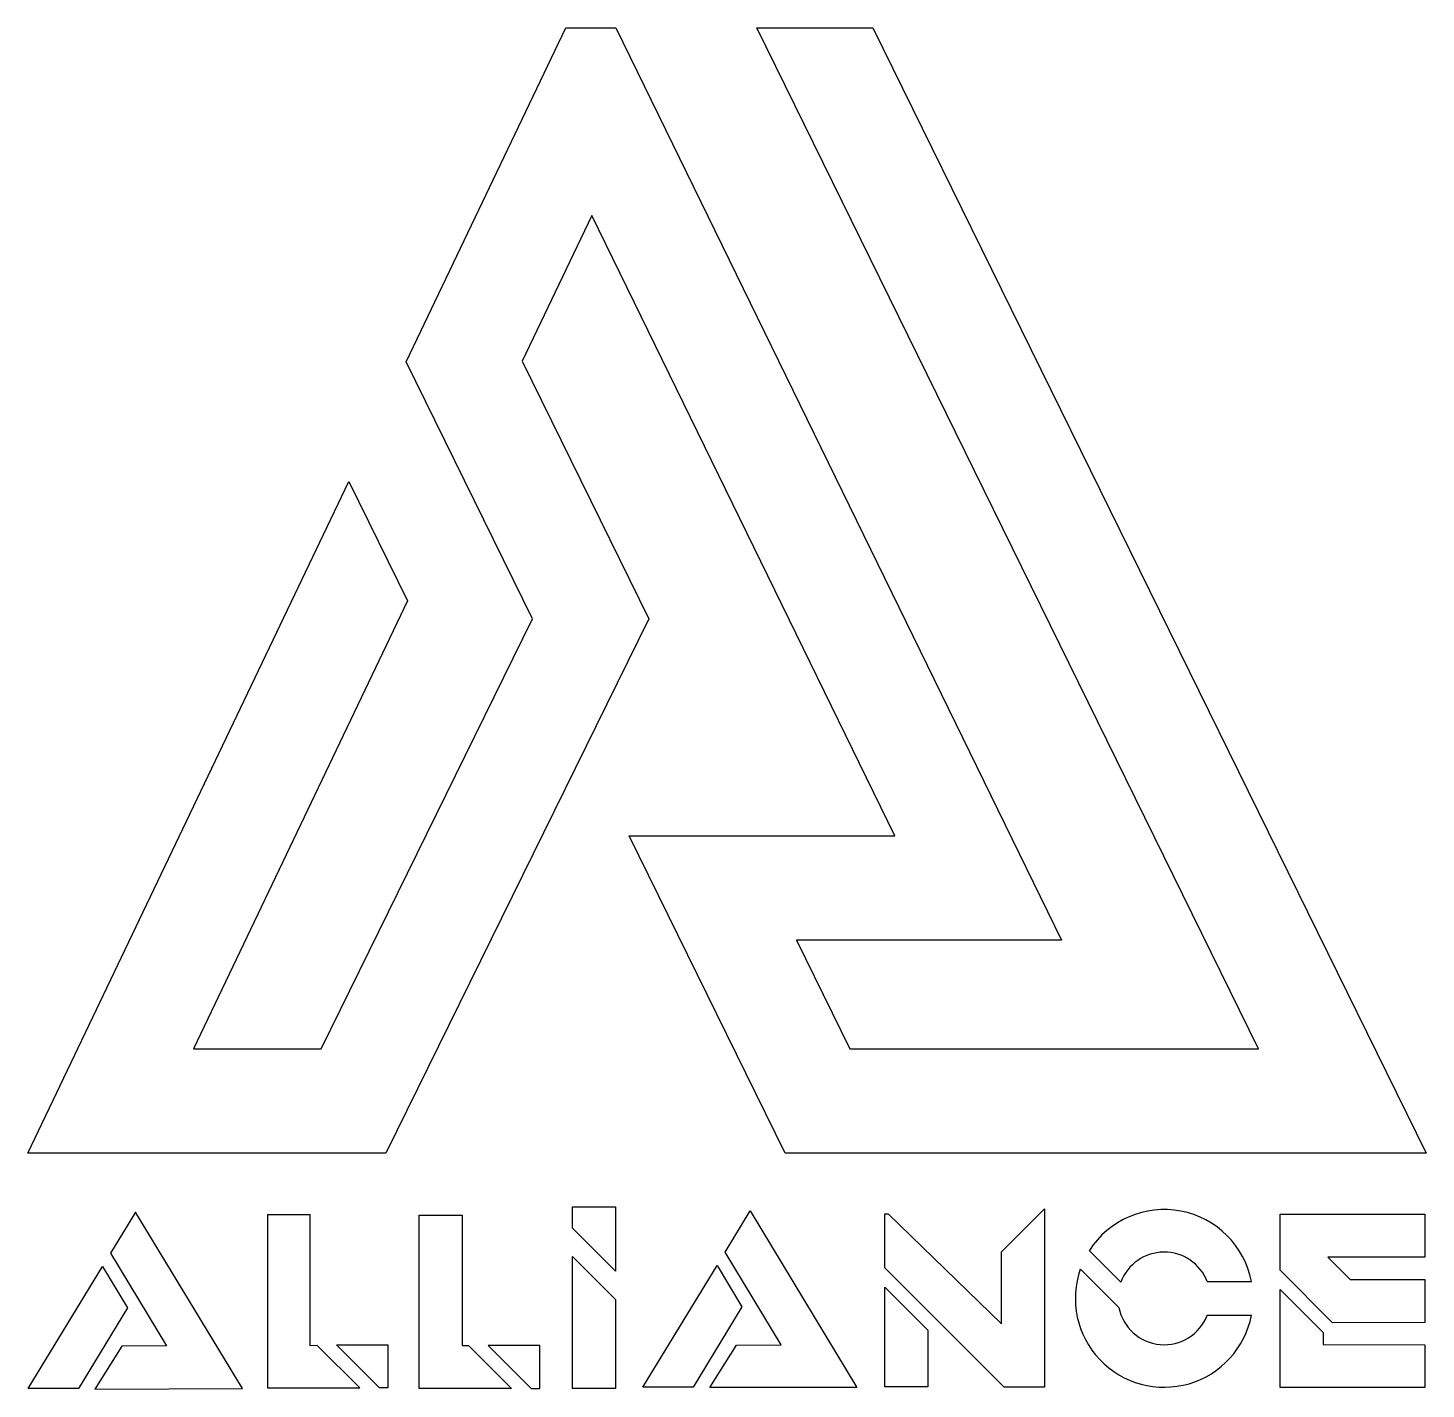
# Model space of a CAD drawing. Header units: millimetres. Extents: x 1503 to 2257, y 1075 to 1809.
import ezdxf

# ---------------------------------------------------------------- set-up
doc = ezdxf.new("R2010")
doc.units = ezdxf.units.MM

msp = doc.modelspace()

# ---------------------------------------------------------------- linework, layer by layer
for p, q in [((1707.28, 1628.9), (1793.34, 1808.92)), ((1707.28, 1628.9), (1793.34, 1808.92)), ((1793.34, 1808.92), (1820.28, 1808.92)), ((1793.34, 1808.92), (1820.28, 1808.92)), ((1820.28, 1808.92), (2060.63, 1317.17)), ((2166.95, 1258.5), (1896.31, 1808.92)), ((1896.31, 1808.92), (1958.96, 1808.92)), ((1958.96, 1808.92), (2257.24, 1202.28)), ((1807.33, 1707.85), (1769.75, 1629.25)), ((1970.85, 1373.39), (1807.33, 1707.85)), ((1775.39, 1490.4), (1707.28, 1628.9)), ((1769.75, 1629.25), (1838.03, 1490.4)), ((1503.29, 1202.28), (1676.4, 1564.31)), ((1676.4, 1564.31), (1707.98, 1500.06)), ((1707.98, 1500.06), (1592.49, 1258.5)), ((1661.34, 1258.5), (1775.39, 1490.4)), ((1838.03, 1490.4), (1696.35, 1202.28)), ((1911.56, 1202.28), (1827.43, 1373.39)), ((1827.43, 1373.39), (1970.85, 1373.39)), ((2060.63, 1317.17), (1917.72, 1317.17)), ((1917.72, 1317.17), (1946.57, 1258.5)), ((1592.49, 1258.5), (1661.34, 1258.5)), ((1946.57, 1258.5), (2166.95, 1258.5)), ((1696.35, 1202.28), (1503.29, 1202.28)), ((2257.24, 1202.28), (1911.56, 1202.28)), ((1561.28, 1170.52), (1547.81, 1148.35)), ((1561.28, 1170.52), (1547.81, 1148.35)), ((1618.94, 1075.31), (1561.28, 1170.52)), ((1632.41, 1169.18), (1632.41, 1075.75)), ((1632.41, 1169.18), (1655.53, 1169.18)), ((1655.53, 1098.33), (1655.53, 1169.18)), ((1714.28, 1168.89), (1737.4, 1168.89)), ((1714.28, 1075.45), (1714.28, 1168.89)), ((1737.4, 1168.89), (1737.4, 1098.57)), ((1796.97, 1173.33), (1820.09, 1173.33)), ((1796.97, 1161.77), (1796.97, 1173.33)), ((1820.09, 1173.33), (1820.09, 1138.65)), ((1879.24, 1148.97), (1892.7, 1171.14)), ((1892.7, 1171.14), (1950.37, 1075.94)), ((1965.4, 1169.53), (1967.23, 1169.53)), ((1965.4, 1140.42), (1965.4, 1169.53)), ((1967.23, 1169.53), (2028.37, 1110.23)), ((2028.37, 1149.13), (2051.49, 1172.25)), ((2051.49, 1172.25), (2051.49, 1076.09)), ((2178.52, 1169.29), (2256.58, 1169.29)), ((2178.52, 1139.1), (2178.52, 1169.29)), ((2256.58, 1169.29), (2256.58, 1146.17)), ((1820.09, 1138.65), (1796.97, 1161.77)), ((1547.81, 1148.35), (1577.99, 1098.34)), ((1796.97, 1146.57), (1820.09, 1123.45)), ((1796.97, 1075.3), (1796.97, 1146.57)), ((1909.41, 1098.96), (1879.24, 1148.97)), ((2028.37, 1110.23), (2028.37, 1149.13)), ((2075.66, 1149.76), (2092.67, 1132.76)), ((2256.58, 1146.17), (2204.22, 1146.17)), ((2204.22, 1146.17), (2216.32, 1134.07)), ((1503.48, 1075.45), (1543.46, 1141.14)), ((1543.46, 1141.14), (1556.92, 1118.83)), ((1834.9, 1076.07), (1874.88, 1141.76)), ((1874.88, 1141.76), (1888.35, 1119.46)), ((2029.73, 1076.09), (1965.4, 1140.42)), ((2070.81, 1139.78), (2091.55, 1119.04)), ((2206.8, 1110.81), (2178.52, 1139.1)), ((2139.28, 1133.07), (2163.05, 1133.07)), ((2216.32, 1134.07), (2256.58, 1134.07)), ((2256.58, 1134.07), (2256.58, 1110.95)), ((1820.09, 1123.45), (1820.09, 1075.3)), ((1965.4, 1129.95), (1988.52, 1106.83)), ((1965.4, 1076.23), (1965.4, 1129.95)), ((2178.65, 1128.76), (2201.77, 1105.64)), ((2178.65, 1075.86), (2178.65, 1128.76)), ((1556.92, 1118.83), (1530.54, 1075.45)), ((1888.35, 1119.46), (1861.96, 1076.07)), ((2139.28, 1114.85), (2163.05, 1114.85)), ((2256.58, 1110.95), (2206.8, 1110.81)), ((1988.52, 1106.83), (1988.52, 1076.23)), ((2201.77, 1105.64), (2201.77, 1099.11)), ((1553.88, 1098.19), (1539.39, 1075.09)), ((1577.99, 1098.34), (1553.88, 1098.19)), ((1659.33, 1098.6), (1655.53, 1098.33)), ((1682.18, 1075.75), (1659.33, 1098.6)), ((1669.67, 1098.87), (1697.41, 1098.87)), ((1692.79, 1075.75), (1669.67, 1098.87)), ((1697.41, 1098.87), (1697.41, 1075.75)), ((1737.4, 1098.57), (1740.93, 1098.57)), ((1740.93, 1098.57), (1764.05, 1075.45)), ((1751.54, 1098.57), (1774.66, 1075.45)), ((1779.29, 1098.57), (1751.54, 1098.57)), ((1779.29, 1075.45), (1779.29, 1098.57)), ((1870.96, 1075.94), (1885.31, 1098.82)), ((1885.31, 1098.82), (1909.41, 1098.96)), ((2201.77, 1099.11), (2256.58, 1098.98)), ((2256.58, 1098.98), (2256.58, 1075.86)), ((1530.54, 1075.45), (1503.48, 1075.45)), ((1539.39, 1075.09), (1618.94, 1075.31)), ((1632.41, 1075.75), (1682.18, 1075.75)), ((1697.41, 1075.75), (1692.79, 1075.75)), ((1764.05, 1075.45), (1714.28, 1075.45)), ((1774.66, 1075.45), (1779.29, 1075.45)), ((1820.09, 1075.3), (1796.97, 1075.3)), ((1861.96, 1076.07), (1834.9, 1076.07)), ((1950.37, 1075.94), (1870.96, 1075.94)), ((1988.52, 1076.23), (1965.4, 1076.23)), ((2051.49, 1076.09), (2029.73, 1076.09)), ((2256.58, 1075.86), (2178.65, 1075.86))]:
    msp.add_line(p, q)
for centre, radius, start, end in [((2116.03, 1123.97), 47.9, 10.94963, 147.42462), ((2116.03, 1123.96), 24.97, 21.40178, 159.36289), ((2116.03, 1123.96), 47.91, 160.71336, 349.0366), ((2116.03, 1123.96), 24.97, 191.35257, 338.59822)]:
    msp.add_arc(centre, radius, start, end)

doc.saveas('drawing.dxf')
